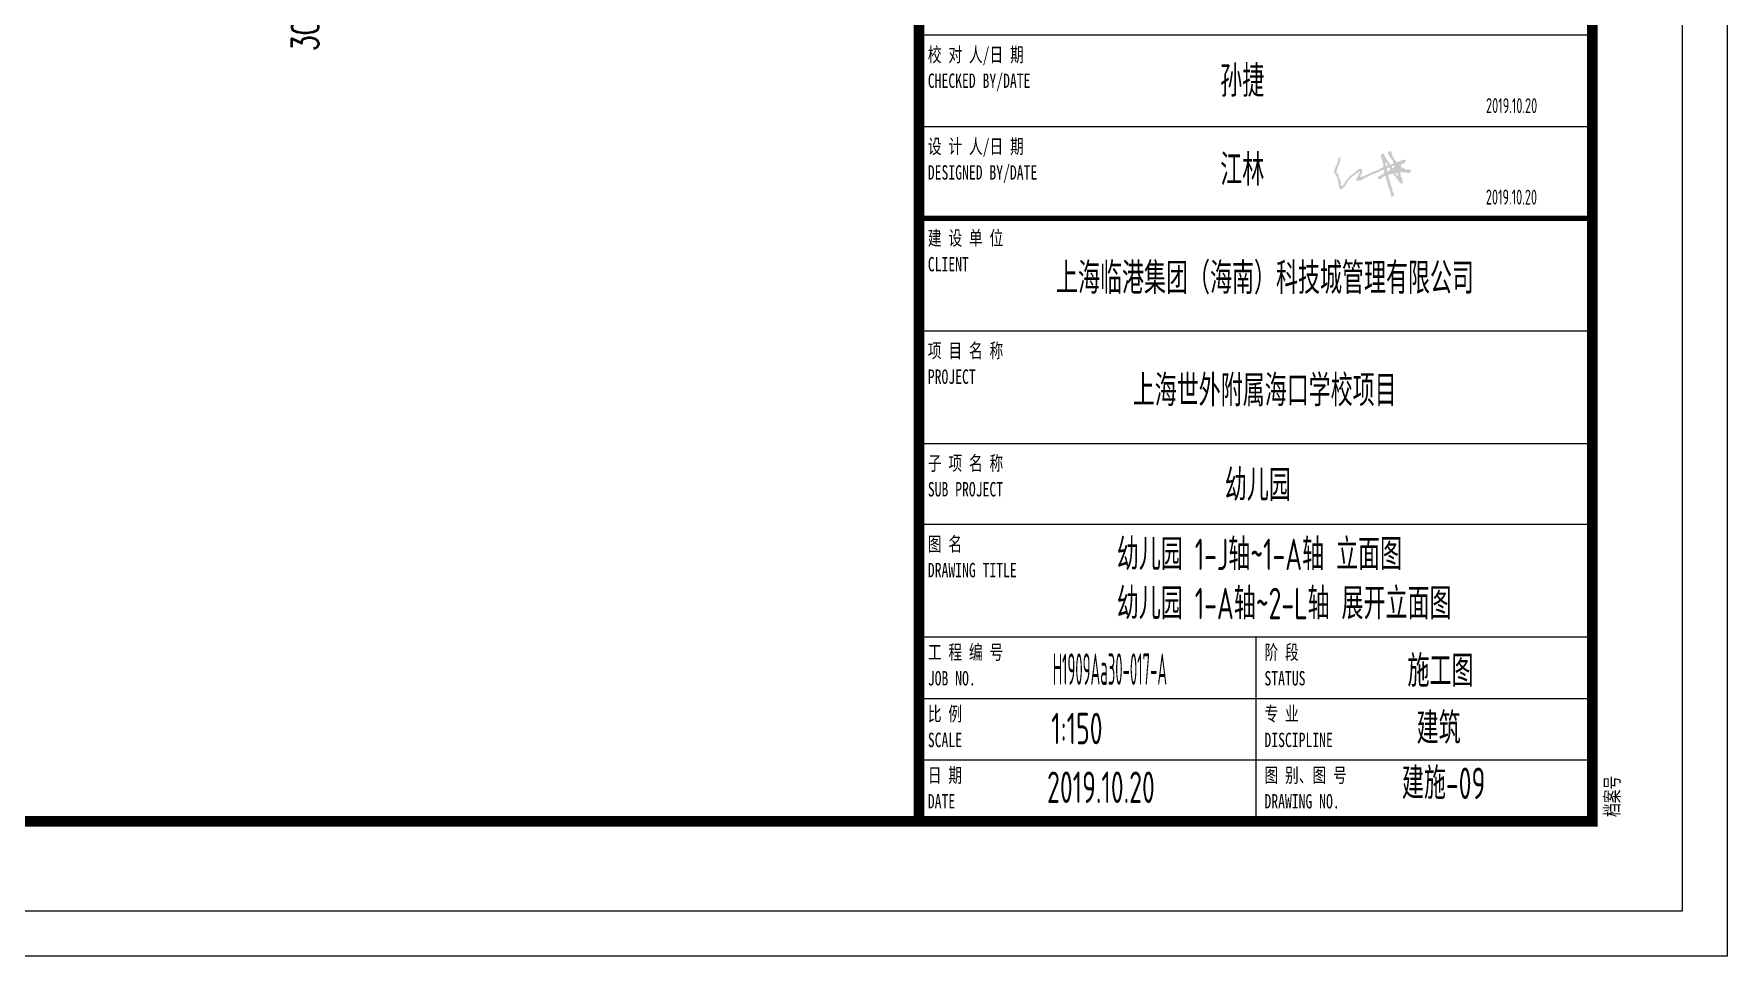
# Model space of a CAD drawing. Header units: millimetres. Extents: x -1048436 to -185795, y -983427 to 400387.
# Drawn here: x -673951 to -645663, y -758113 to -742717 of the extents above; entities that cross this region are included whole.
import ezdxf
from ezdxf.enums import TextEntityAlignment as Align

# ---------------------------------------------------------------- set-up
doc = ezdxf.new("R2010")
doc.units = ezdxf.units.MM
doc.header["$LTSCALE"] = 500
for name, color, linetype in [('2017_11-sheet-R$0$C-SHET-TTLB', 11, 'Continuous'), ('C-SHET-TTLB', 11, 'Continuous'), ('PUB_DIM', 3, 'Continuous'), ('通-图框-文字', 4, 'Continuous')]:
    doc.layers.add(name, color=color, linetype=linetype)
doc.styles.add('2017_11-sheet-R$0$SHEET-ECADI', font='simhei.ttf', dxfattribs={"width": 0.7})
doc.styles.add('_TCH_DIM_T3', font='SIMPLEX', dxfattribs={"width": 0.705882, "bigfont": 'GBCBIG'})
doc.styles.add('ECADI', font='hzs.shx', dxfattribs={"width": 0.7, "bigfont": 'hztxt.shx'})
doc.styles.add('XD2008', font='xd-hzs.shx', dxfattribs={"width": 0.7, "bigfont": 'xd-hztxt.shx'})
doc.dimstyles.new('_TCH_ARCH&&150', dxfattribs={"dimtxt": 446.25, "dimasz": 150, "dimexe": 375, "dimexo": 450, "dimgap": 150, "dimtad": 1, "dimdec": 0, "dimzin": 0, "dimdsep": 46, "dimtxsty": '_TCH_DIM_T3', "dimblk": 'ARCHTICK', "dimcen": 0.09, "dimclrt": 7, "dimazin": 2, "dimtfac": 1, "dimtdec": 0, "dimtix": 1, "dimtmove": 2, "dimatfit": 3, "dimldrblk": 'ARCHTICK', "dimfxl": 1, "dimtolj": 1, "dimtzin": 0, "dimarcsym": 0})

# ---------------------------------------------------------------- blocks, each defined once
blk = doc.blocks.new('2017_11-sheet-R', base_point=(415, 5))
at = {"layer": '2017_11-sheet-R$0$C-SHET-TTLB'}
for p, q in [((340.02, 92.53), (415, 92.53)), ((340.02, 82.33), (415, 82.33)), ((340.02, 59.59), (415, 59.59)), ((340.02, 47.07), (415, 47.07)), ((340.02, 38.07), (415, 38.07)), ((340.02, 25.54), (415, 25.54)), ((377.51, 25.54), (377.51, 4.99)), ((340.02, 18.68), (415, 18.68)), ((340.02, 11.85), (415, 11.85))]:
    blk.add_line(p, q, dxfattribs=at)
blk.add_lwpolyline([(340.02, 72.12, 0.6, 0.6, 0), (415.02, 72.12, 0.9, 0.9, 0)], format="xyseb", dxfattribs=at)
at = {"layer": '2017_11-sheet-R$0$C-SHET-TTLB', "style": '2017_11-sheet-R$0$SHEET-ECADI', "width": 0.7}
for s, p in [('校 对 人/日 期', (340.98, 89.54)), ('CHECKED BY/DATE', (340.98, 86.64)), ('设 计 人/日 期', (340.98, 79.33)), ('DESIGNED BY/DATE', (340.98, 76.43)), ('建 设 单 位', (340.98, 69.13)), ('CLIENT', (340.98, 66.22)), ('项 目 名 称', (340.98, 56.6)), ('PROJECT', (340.98, 53.7)), ('子 项 名 称', (340.98, 44.07)), ('SUB PROJECT', (340.98, 41.17)), ('图 名', (340.98, 35.07)), ('DRAWING TITLE', (340.98, 32.17)), ('工 程 编 号', (340.98, 23.03)), ('阶 段', (378.47, 23.03)), ('JOB NO.', (340.98, 20.13)), ('STATUS', (378.47, 20.13)), ('比 例', (340.98, 16.18)), ('专 业', (378.47, 16.18)), ('SCALE', (340.98, 13.27)), ('DISCIPLINE', (378.47, 13.27)), ('日 期', (340.98, 9.34)), ('图 别、图 号', (378.47, 9.34)), ('DATE', (340.98, 6.44)), ('DRAWING NO.', (378.47, 6.44))]:
    blk.add_text(s, height=1.6, dxfattribs=at).set_placement(p)
blk.add_text('档案号', height=1.6, rotation=90, dxfattribs=at).set_placement((417.98, 5.49))
blk = doc.blocks.new('集团图框A1')
at = {"layer": 'C-SHET-TTLB'}
for points in [[(1095.85, -95.53), (1095.85, -699.53), (244.85, -699.53), (244.85, -95.53)], [(1090.85, -100.53), (1090.85, -694.53), (249.85, -694.53), (249.85, -100.53)]]:
    blk.add_lwpolyline(points, close=True, dxfattribs=at)
at = {"layer": 'C-SHET-TTLB', "const_width": 1.2}
blk.add_lwpolyline([(268.25, -110.53), (1080.85, -110.53), (1080.85, -684.53), (268.25, -684.53)], close=True, dxfattribs=at)
at = {"layer": 'C-SHET-TTLB'}
blk.add_lwpolyline([(1005.85, -110.53, 1.2, 1.2, 0), (1005.85, -684.53, 0.9, 0.9, 0)], format="xyseb", dxfattribs=at)
blk.add_blockref('2017_11-sheet-R', (1080.85, -684.53), dxfattribs=at)
at = {"color": 2, "style": 'ECADI', "width": 0.7}
for tag, p in [('序号1', (1009.72, -381.88)), ('记要1', (1037.92, -381.9)), ('日期1', (1073.26, -381.71)), ('序号2', (1009.72, -387.77)), ('记要2', (1037.92, -387.79)), ('日期2', (1073.26, -387.6)), ('序号3', (1009.72, -393.63)), ('记要3', (1037.92, -393.65)), ('日期3', (1073.26, -393.46)), ('序号4', (1009.72, -399.51)), ('记要4', (1037.92, -399.53)), ('日期4', (1073.26, -399.35)), ('合作设计单位', (1042.53, -542.75)), ('审定人', (1041.84, -561.74)), ('审核人', (1041.84, -571.23)), ('设计总负责人', (1041.84, -580.99)), ('专业负责人', (1041.84, -591.72)), ('校对人', (1041.84, -601.96)), ('设计人', (1041.84, -611.83)), ('建设单位上', (1044.38, -619.93)), ('建设单位中', (1044.38, -623.89)), ('建设单位下', (1044.38, -627.74)), ('项目名称上', (1044.35, -632.3)), ('项目名称中', (1044.35, -636.38)), ('项目名称下', (1044.35, -640.33)), ('子项', (1043.59, -646.93)), ('图名上', (1044.47, -653.59)), ('图名中', (1044.47, -657.5)), ('图名下', (1044.47, -661.62)), ('工程编号', (1027.1, -667.58)), ('阶段', (1063.92, -667.61)), ('比例', (1025.96, -674.19)), ('专业', (1063.72, -673.97)), ('日期', (1026.1, -680.73)), ('图别、图号', (1066.05, -680.84))]:
    blk.add_attdef(tag, text='', height=3.5, dxfattribs=at).set_placement(p, align=Align.MIDDLE)
blk = doc.blocks.new('A1')
h = blk.add_hatch(color=256)
h.dxf.hatch_style = 1
h.paths.add_polyline_path([(-608595.99, -640650.32), (-608595.93, -640650.32), (-608595.9, -640650.33), (-608595.84, -640650.35), (-608595.51, -640650.77), (-608595.35, -640650.99), (-608595.02, -640651.42), (-608594.92, -640651.43), (-608594.87, -640651.43), (-608594.78, -640651.39), (-608594.79, -640651.17), (-608594.81, -640651.06), (-608594.84, -640650.84), (-608594.97, -640650.67), (-608595.02, -640650.56), (-608595.05, -640650.35), (-608595.08, -640650.28), (-608595.07, -640650.22), (-608595.02, -640650.17), (-608594.75, -640650.17), (-608594.62, -640650.17), (-608594.35, -640650.17), (-608594.27, -640650.25), (-608594.18, -640650.27), (-608594.07, -640650.23), (-608593.94, -640650.16), (-608593.89, -640650.07), (-608593.86, -640649.93), (-608594.07, -640649.86), (-608594.19, -640649.85), (-608594.41, -640649.86), (-608594.55, -640649.79), (-608594.63, -640649.75), (-608594.77, -640649.68), (-608594.92, -640649.62), (-608594.99, -640649.53), (-608595.02, -640649.38), (-608594.86, -640649.26), (-608594.77, -640649.21), (-608594.59, -640649.13), (-608594.56, -640649.06), (-608594.54, -640649.02), (-608594.5, -640648.95), (-608594.44, -640648.89), (-608594.45, -640648.78), (-608594.53, -640648.74), (-608594.83, -640648.81), (-608594.98, -640648.86), (-608595.26, -640648.98), (-608595.35, -640649.04), (-608595.46, -640649.03), (-608595.53, -640648.95), (-608595.81, -640648.58), (-608595.92, -640648.36), (-608596.05, -640647.91), (-608596.15, -640647.84), (-608596.23, -640647.82), (-608596.35, -640647.85), (-608596.42, -640647.93), (-608596.43, -640648), (-608596.41, -640648.09), (-608596.31, -640648.29), (-608596.26, -640648.39), (-608596.14, -640648.58), (-608595.95, -640648.78), (-608595.88, -640648.92), (-608595.84, -640649.19), (-608595.95, -640649.27), (-608596.01, -640649.29), (-608596.14, -640649.31), (-608596.48, -640648.88), (-608596.63, -640648.64), (-608596.87, -640648.15), (-608596.92, -640648.09), (-608596.98, -640648.07), (-608597.05, -640648.09), (-608597.12, -640648.15), (-608597.15, -640648.18), (-608597.21, -640648.24), (-608597.22, -640648.46), (-608597.19, -640648.58), (-608597.09, -640648.76), (-608597, -640649.07), (-608596.97, -640649.23), (-608596.94, -640649.55), (-608597.46, -640649.86), (-608597.74, -640649.99), (-608598.31, -640650.19), (-608598.37, -640650.28), (-608598.44, -640650.31), (-608598.55, -640650.31), (-608598.79, -640650.43), (-608598.92, -640650.49), (-608599.16, -640650.62), (-608599.24, -640650.63), (-608599.28, -640650.64), (-608599.34, -640650.68), (-608599.39, -640650.72), (-608599.47, -640650.7), (-608599.5, -640650.65), (-608599.49, -640650.54), (-608599.47, -640650.48), (-608599.4, -640650.4), (-608599.32, -640650.2), (-608599.31, -640650.07), (-608599.34, -640649.85), (-608599.47, -640649.79), (-608599.56, -640649.77), (-608599.71, -640649.79), (-608600.07, -640650.13), (-608600.26, -640650.29), (-608600.65, -640650.58), (-608600.9, -640650.83), (-608601.01, -640650.96), (-608601.2, -640651.25), (-608601.27, -640651.29), (-608601.31, -640651.35), (-608601.29, -640651.43), (-608601.39, -640651.56), (-608601.46, -640651.62), (-608601.6, -640651.71), (-608601.69, -640651.57), (-608601.7, -640651.47), (-608601.66, -640651.31), (-608601.82, -640650.96), (-608601.88, -640650.77), (-608601.96, -640650.4), (-608602.08, -640650.31), (-608602.13, -640650.24), (-608602.17, -640650.09), (-608602.02, -640649.6), (-608601.94, -640649.35), (-608601.74, -640648.88), (-608601.72, -640648.73), (-608601.73, -640648.65), (-608601.77, -640648.51), (-608601.81, -640648.47), (-608601.85, -640648.46), (-608601.9, -640648.48), (-608601.96, -640648.65), (-608601.98, -640648.75), (-608601.99, -640648.94), (-608602.07, -640649.13), (-608602.11, -640649.23), (-608602.17, -640649.42), (-608602.34, -640649.71), (-608602.4, -640649.88), (-608602.45, -640650.21), (-608602.24, -640650.48), (-608602.15, -640650.63), (-608602.02, -640650.95), (-608601.95, -640651.36), (-608601.91, -640651.57), (-608601.84, -640651.98), (-608601.75, -640652.05), (-608601.68, -640652.07), (-608601.57, -640652.04), (-608601.23, -640651.71), (-608601.09, -640651.51), (-608600.87, -640651.1), (-608600.47, -640650.69), (-608600.24, -640650.51), (-608599.77, -640650.19), (-608599.73, -640650.12), (-608599.67, -640650.08), (-608599.59, -640650.1), (-608599.56, -640650.17), (-608599.57, -640650.22), (-608599.62, -640650.28), (-608599.7, -640650.38), (-608599.73, -640650.46), (-608599.71, -640650.58), (-608599.82, -640650.69), (-608599.86, -640650.75), (-608599.92, -640650.89), (-608599.98, -640650.95), (-608599.97, -640651.06), (-608599.89, -640651.1), (-608599.56, -640651.08), (-608599.39, -640651.03), (-608599.1, -640650.86), (-608598.66, -640650.64), (-608598.44, -640650.53), (-608598, -640650.31), (-608597.73, -640650.22), (-608597.59, -640650.17), (-608597.33, -640650.04), (-608597.16, -640649.94), (-608597.05, -640649.91), (-608596.84, -640649.92), (-608596.87, -640650), (-608596.85, -640650.08), (-608596.78, -640650.13), (-608597.01, -640650.37), (-608597.15, -640650.47), (-608597.45, -640650.59), (-608597.51, -640650.71), (-608597.55, -640650.77), (-608597.61, -640650.89), (-608597.55, -640650.87), (-608597.5, -640650.88), (-608597.46, -640650.92), (-608597.36, -640650.91), (-608597.31, -640650.9), (-608597.21, -640650.89), (-608597.15, -640650.8), (-608597.1, -640650.76), (-608597, -640650.71), (-608596.88, -640650.63), (-608596.81, -640650.6), (-608596.66, -640650.59), (-608596.66, -640650.74), (-608596.66, -640650.81), (-608596.66, -640650.96), (-608596.62, -640651.03), (-608596.59, -640651.07), (-608596.54, -640651.14), (-608596.49, -640651.3), (-608596.48, -640651.39), (-608596.48, -640651.57), (-608596.27, -640652.06), (-608596.19, -640652.32), (-608596.06, -640652.84), (-608596.06, -640652.91), (-608595.94, -640652.91), (-608595.94, -640652.85), (-608595.85, -640652.82), (-608595.79, -640652.76), (-608595.78, -640652.66), (-608595.76, -640652.57), (-608595.78, -640652.49), (-608595.84, -640652.42), (-608595.93, -640652.24), (-608595.95, -640652.13), (-608595.93, -640651.93), (-608596, -640651.92), (-608596.04, -640651.87), (-608596.03, -640651.81), (-608596.12, -640651.52), (-608596.17, -640651.37), (-608596.27, -640651.08), (-608596.3, -640650.9), (-608596.32, -640650.82), (-608596.39, -640650.65), (-608596.41, -640650.56), (-608596.4, -640650.5), (-608596.36, -640650.41), (-608596.21, -640650.38), (-608596.14, -640650.36)])
h.paths.add_polyline_path([(-608596.48, -640650.04), (-608596.55, -640649.94), (-608596.57, -640649.86), (-608596.54, -640649.74), (-608596.44, -640649.67), (-608596.36, -640649.65), (-608596.24, -640649.68), (-608596.17, -640649.76), (-608596.16, -640649.82), (-608596.17, -640649.92), (-608596.22, -640649.9), (-608596.26, -640649.91), (-608596.3, -640649.95), (-608596.33, -640650.02), (-608596.4, -640650.06)], flags=16)
h.paths.add_polyline_path([(-608596.52, -640649.45), (-608596.6, -640649.43), (-608596.64, -640649.33), (-608596.67, -640649.28), (-608596.72, -640649.19), (-608596.71, -640649.11), (-608596.65, -640649.06), (-608596.57, -640649.07), (-608596.52, -640649.18), (-608596.49, -640649.24), (-608596.42, -640649.34), (-608596.45, -640649.42)], flags=16)
h.paths.add_polyline_path([(-608595.99, -640649.68), (-608595.99, -640649.61), (-608595.99, -640649.57), (-608595.99, -640649.5), (-608595.87, -640649.46), (-608595.81, -640649.44), (-608595.69, -640649.44), (-608595.67, -640649.5), (-608595.69, -640649.55), (-608595.75, -640649.59), (-608595.81, -640649.67), (-608595.89, -640649.7)], flags=16)
h.paths.add_polyline_path([(-608595.58, -640650.36), (-608595.56, -640650.29), (-608595.51, -640650.26), (-608595.46, -640650.24), (-608595.42, -640650.25), (-608595.38, -640650.29), (-608595.32, -640650.39), (-608595.31, -640650.48), (-608595.35, -640650.59), (-608595.43, -640650.52), (-608595.46, -640650.48), (-608595.54, -640650.41)], flags=16)
ref = blk.add_blockref('集团图框A1', (-609654.51, -640037.88))
ref.add_attrib('设计人', '江林', dxfattribs={"color": 2, "height": 3.5, "style": 'ECADI', "width": 0.7}).set_placement((-608612.66, -640649.71), align=Align.MIDDLE)
ref.add_attrib('校对人', '孙捷', dxfattribs={"color": 2, "height": 3.5, "style": 'ECADI', "width": 0.7}).set_placement((-608612.66, -640639.84), align=Align.MIDDLE)
ref.add_attrib('阶段', '施工图', dxfattribs={"color": 2, "height": 3.5, "style": 'ECADI', "width": 0.7}).set_placement((-608590.58, -640705.49), align=Align.MIDDLE)
ref.add_attrib('日期', '2019.10.20', dxfattribs={"color": 2, "height": 3.5, "style": 'ECADI', "width": 0.7}).set_placement((-608628.4, -640718.61), align=Align.MIDDLE)
ref.add_attrib('工程编号', 'H1909Aa30-017-A', dxfattribs={"color": 2, "height": 3.5, "style": 'ECADI', "width": 0.4}).set_placement((-608627.4, -640705.46), align=Align.MIDDLE)
ref.add_attrib('专业', '建筑', dxfattribs={"color": 2, "height": 3.5, "style": 'ECADI', "width": 0.7}).set_placement((-608590.79, -640711.85), align=Align.MIDDLE)
ref.add_attrib('子项', '幼儿园', dxfattribs={"color": 2, "height": 3.5, "style": 'ECADI', "width": 0.7}).set_placement((-608610.92, -640684.81), align=Align.MIDDLE)
ref.add_attrib('项目名称中', '上海世外附属海口学校项目', dxfattribs={"color": 2, "height": 3.5, "style": 'ECADI', "width": 0.7}).set_placement((-608610.16, -640674.26), align=Align.MIDDLE)
ref.add_attrib('建设单位中', '上海临港集团（海南）科技城管理有限公司', dxfattribs={"color": 2, "height": 3.5, "style": 'ECADI', "width": 0.7}).set_placement((-608610.13, -640661.77), align=Align.MIDDLE)
at = {"layer": '通-图框-文字', "style": 'XD2008', "width": 0.7}
for p in [(-608585.51, -640642.74), (-608585.53, -640652.92)]:
    blk.add_text('2019.10.20', height=1.663, rotation=359.8904, dxfattribs=at).set_placement(p, align=Align.MIDDLE_LEFT)
blk = doc.blocks.new('_ArchTick')
at = {"color": 0, "linetype": 'ByBlock', "const_width": 0.4}
blk.add_lwpolyline([(-0.5, -0.5), (0.5, 0.5)], dxfattribs=at)
blk = doc.blocks.new('*D1055')
at = {"layer": 'Defpoints', "color": 0, "transparency": 16777216}
for p in [(-671802, -741193), (-670914, -741193), (-671802, -741493)]:
    blk.add_point(p, dxfattribs=at)
at = {"layer": 'PUB_DIM', "color": 0, "lineweight": -2, "transparency": 16777216}
for p, q in [((-670914, -741193), (-670914, -741043)), ((-671352, -741193), (-670539, -741193)), ((-670914, -741493), (-670914, -741193)), ((-671352, -741493), (-670539, -741493)), ((-670914, -741493), (-670914, -741643))]:
    blk.add_line(p, q, dxfattribs=at)
at = {"layer": 'PUB_DIM', "color": 0, "lineweight": -2, "transparency": 16777216, "xscale": 150, "yscale": 150, "zscale": 150}
for p, rotation in [((-670914, -741193), 270), ((-670914, -741493), 90)]:
    blk.add_blockref('_ArchTick', p, dxfattribs=dict(at, rotation=rotation))
at = {"layer": 'PUB_DIM', "color": 7, "transparency": 16777216, "insert": (-669420, -742603), "char_height": 446.2, "attachment_point": 5, "rotation": 90, "style": '_TCH_DIM_T3'}
blk.add_mtext('\\A1;300', dxfattribs=at)

msp = doc.modelspace()

# ---------------------------------------------------------------- block references
at = {"xscale": 150, "yscale": 150, "zscale": 150}
msp.add_blockref('A1', (90638136, 95352497.3), dxfattribs=at)

# ---------------------------------------------------------------- texts
at = {"layer": '通-图框-文字', "style": 'ECADI', "width": 0.7}
for s, p in [('幼儿园 1-J轴~1-A轴 立面图', (-655857.7, -751669)), ('幼儿园 1-A轴~2-L轴 展开立面图', (-655857.7, -752489.3)), ('1:150', (-656954.8, -754576.2)), ('建施-09', (-651095.7, -755490.2))]:
    msp.add_text(s, height=525, dxfattribs=at).set_placement(p)

# ---------------------------------------------------------------- dimensions: what is measured, and where the dimension line sits
at = {"layer": 'PUB_DIM'}
dim = msp.add_linear_dim(base=(-670913.9, -741192.9), p1=(-671801.5, -741492.9), p2=(-671801.5, -741192.9), angle=90, dimstyle='_TCH_ARCH&&150', dxfattribs=at)
dim.commit()
dim.dimension.update_dxf_attribs({"geometry": '*D1055', "text_midpoint": (-669420.1, -742602.9), "dimtype": 129})

doc.saveas('drawing.dxf')
